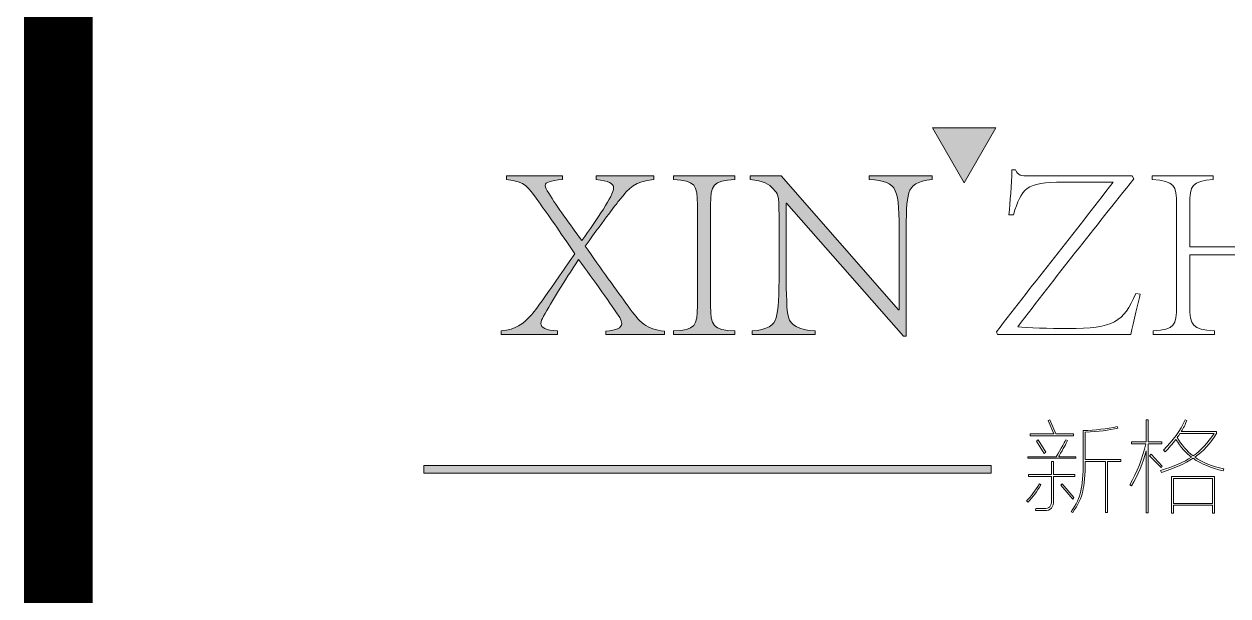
# Model space of a CAD drawing. Header units: inches. Extents: x -3272461 to -2504170, y 403793 to 1071042.
# Drawn here: x -2948588 to -2946067, y 763879 to 765077 of the extents above; entities that cross this region are included whole.
import ezdxf

# ---------------------------------------------------------------- set-up
doc = ezdxf.new("R2010")
doc.units = ezdxf.units.IN
doc.header["$LTSCALE"] = 1000
doc.header["$MEASUREMENT"] = 0
doc.layers.get('0').update_dxf_attribs({"lineweight": 18})
doc.layers.add('0-TK', color=4, linetype='Continuous', lineweight=18)
doc.layers.add('图层 1', color=7, linetype='Continuous', lineweight=18)

msp = doc.modelspace()

# ---------------------------------------------------------------- hatches: boundary and pattern name
for points in [[(-2946552.6, 764859.7), (-2946618.9, 764744.6), (-2946685.4, 764859.7)], [(-2947751, 764152.3), (-2946562.4, 764152.3), (-2946562.4, 764136.3), (-2947751, 764136.3)]]:
    msp.add_hatch(color=256).paths.add_polyline_path(points, flags=0)
h = msp.add_hatch(color=256)
edge = h.paths.add_edge_path(flags=0)
edge.add_spline(control_points=[(-2947063.2, 764426.7), (-2947063.2, 764426.7), (-2947063.2, 764434.1), (-2947063.2, 764434.1)], knot_values=[0, 0, 0, 0, 7.441406, 7.441406, 7.441406, 7.441406], weights=[1, 1, 1, 1], degree=3, periodic=0)
edge.add_spline(control_points=[(-2947063.2, 764434.1), (-2947031.9, 764436.2), (-2947017, 764446.9), (-2947012.7, 764461.7)], knot_values=[0, 0, 0, 0, 61.348864, 61.348864, 61.348864, 61.348864], weights=[1, 1, 1, 1], degree=3, periodic=0)
edge.add_spline(control_points=[(-2947012.7, 764461.7), (-2947008.5, 764477.7), (-2947006.9, 764506.9), (-2947006.9, 764560.5)], knot_values=[0, 0, 0, 0, 99.116821, 99.116821, 99.116821, 99.116821], weights=[1, 1, 1, 1], degree=3, periodic=0)
edge.add_spline(control_points=[(-2947006.9, 764560.5), (-2947006.9, 764560.5), (-2947006.9, 764675.7), (-2947006.9, 764675.7)], knot_values=[0, 0, 0, 0, 115.212606, 115.212606, 115.212606, 115.212606], weights=[1, 1, 1, 1], degree=3, periodic=0)
edge.add_spline(control_points=[(-2947006.9, 764675.7), (-2947006.9, 764722.9), (-2947009.6, 764720.3), (-2947019.1, 764732)], knot_values=[0, 0, 0, 0, 59.527943, 59.527943, 59.527943, 59.527943], weights=[1, 1, 1, 1], degree=3, periodic=0)
edge.add_spline(control_points=[(-2947019.1, 764732), (-2947028.1, 764742.6), (-2947039.3, 764748.4), (-2947067.4, 764751.6)], knot_values=[0, 0, 0, 0, 53.556612, 53.556612, 53.556612, 53.556612], weights=[1, 1, 1, 1], degree=3, periodic=0)
edge.add_spline(control_points=[(-2947067.4, 764751.6), (-2947067.4, 764751.6), (-2947067.4, 764759), (-2947067.4, 764759)], knot_values=[0, 0, 0, 0, 7.441406, 7.441406, 7.441406, 7.441406], weights=[1, 1, 1, 1], degree=3, periodic=0)
edge.add_spline(control_points=[(-2947067.4, 764759), (-2947067.4, 764759), (-2947002.1, 764759), (-2947002.1, 764759)], knot_values=[0, 0, 0, 0, 65.293172, 65.293172, 65.293172, 65.293172], weights=[1, 1, 1, 1], degree=3, periodic=0)
edge.add_spline(control_points=[(-2947002.1, 764759), (-2947002.1, 764759), (-2946756.9, 764478.7), (-2946756.9, 764478.7)], knot_values=[0, 0, 0, 0, 372.463837, 372.463837, 372.463837, 372.463837], weights=[1, 1, 1, 1], degree=3, periodic=0)
edge.add_spline(control_points=[(-2946756.9, 764478.7), (-2946756.9, 764478.7), (-2946755.3, 764478.7), (-2946755.3, 764478.7)], knot_values=[0, 0, 0, 0, 1.601969, 1.601969, 1.601969, 1.601969], weights=[1, 1, 1, 1], degree=3, periodic=0)
edge.add_spline(control_points=[(-2946755.3, 764478.7), (-2946755.3, 764478.7), (-2946755.3, 764630), (-2946755.3, 764630)], knot_values=[0, 0, 0, 0, 151.308594, 151.308594, 151.308594, 151.308594], weights=[1, 1, 1, 1], degree=3, periodic=0)
edge.add_spline(control_points=[(-2946755.3, 764630), (-2946755.3, 764733.5), (-2946755.8, 764747.4), (-2946817.9, 764751.6)], knot_values=[0, 0, 0, 0, 161.678425, 161.678425, 161.678425, 161.678425], weights=[1, 1, 1, 1], degree=3, periodic=0)
edge.add_spline(control_points=[(-2946817.9, 764751.6), (-2946817.9, 764751.6), (-2946817.9, 764759), (-2946817.9, 764759)], knot_values=[0, 0, 0, 0, 7.441406, 7.441406, 7.441406, 7.441406], weights=[1, 1, 1, 1], degree=3, periodic=0)
edge.add_spline(control_points=[(-2946817.9, 764759), (-2946817.9, 764759), (-2946686.3, 764759), (-2946686.3, 764759)], knot_values=[0, 0, 0, 0, 131.645711, 131.645711, 131.645711, 131.645711], weights=[1, 1, 1, 1], degree=3, periodic=0)
edge.add_spline(control_points=[(-2946686.3, 764759), (-2946686.3, 764759), (-2946686.3, 764751.6), (-2946686.3, 764751.6)], knot_values=[0, 0, 0, 0, 7.441406, 7.441406, 7.441406, 7.441406], weights=[1, 1, 1, 1], degree=3, periodic=0)
edge.add_spline(control_points=[(-2946686.3, 764751.6), (-2946717, 764748.9), (-2946730.3, 764738.9), (-2946735.1, 764723.5)], knot_values=[0, 0, 0, 0, 60.154633, 60.154633, 60.154633, 60.154633], weights=[1, 1, 1, 1], degree=3, periodic=0)
edge.add_spline(control_points=[(-2946735.1, 764723.5), (-2946739.9, 764707), (-2946740.4, 764679.9), (-2946740.4, 764630)], knot_values=[0, 0, 0, 0, 93.804687, 93.804687, 93.804687, 93.804687], weights=[1, 1, 1, 1], degree=3, periodic=0)
edge.add_spline(control_points=[(-2946740.4, 764630), (-2946740.4, 764630), (-2946740.4, 764423), (-2946740.4, 764423)], knot_values=[0, 0, 0, 0, 207.067464, 207.067464, 207.067464, 207.067464], weights=[1, 1, 1, 1], degree=3, periodic=0)
edge.add_spline(control_points=[(-2946740.4, 764423), (-2946740.4, 764423), (-2946746.3, 764423), (-2946746.3, 764423)], knot_values=[0, 0, 0, 0, 5.839437, 5.839437, 5.839437, 5.839437], weights=[1, 1, 1, 1], degree=3, periodic=0)
edge.add_spline(control_points=[(-2946746.3, 764423), (-2946746.3, 764423), (-2946991, 764701.7), (-2946991, 764701.7)], knot_values=[0, 0, 0, 0, 370.937923, 370.937923, 370.937923, 370.937923], weights=[1, 1, 1, 1], degree=3, periodic=0)
edge.add_spline(control_points=[(-2946991, 764701.7), (-2946991, 764701.7), (-2946992.1, 764701.7), (-2946992.1, 764701.7)], knot_values=[0, 0, 0, 0, 1.059367, 1.059367, 1.059367, 1.059367], weights=[1, 1, 1, 1], degree=3, periodic=0)
edge.add_spline(control_points=[(-2946992.1, 764701.7), (-2946992.1, 764701.7), (-2946992.1, 764560.5), (-2946992.1, 764560.5)], knot_values=[0, 0, 0, 0, 141.231689, 141.231689, 141.231689, 141.231689], weights=[1, 1, 1, 1], degree=3, periodic=0)
edge.add_spline(control_points=[(-2946992.1, 764560.5), (-2946991.5, 764506.9), (-2946991, 764477.7), (-2946987.3, 764462.8)], knot_values=[0, 0, 0, 0, 97.919192, 97.919192, 97.919192, 97.919192], weights=[1, 1, 1, 1], degree=3, periodic=0)
edge.add_spline(control_points=[(-2946987.3, 764462.8), (-2946982.5, 764446.3), (-2946966.6, 764436.8), (-2946931, 764434.1)], knot_values=[0, 0, 0, 0, 67.378468, 67.378468, 67.378468, 67.378468], weights=[1, 1, 1, 1], degree=3, periodic=0)
edge.add_spline(control_points=[(-2946931, 764434.1), (-2946931, 764434.1), (-2946931, 764426.7), (-2946931, 764426.7)], knot_values=[0, 0, 0, 0, 7.441406, 7.441406, 7.441406, 7.441406], weights=[1, 1, 1, 1], degree=3, periodic=0)
edge.add_spline(control_points=[(-2946931, 764426.7), (-2946931, 764426.7), (-2947063.2, 764426.7), (-2947063.2, 764426.7)], knot_values=[0, 0, 0, 0, 132.188314, 132.188314, 132.188314, 132.188314], weights=[1, 1, 1, 1], degree=3, periodic=0)
edge = h.paths.add_edge_path(flags=0)
edge.add_spline(control_points=[(-2947228.3, 764426.7), (-2947228.3, 764426.7), (-2947228.3, 764434.1), (-2947228.3, 764434.1)], knot_values=[0, 0, 0, 0, 7.441406, 7.441406, 7.441406, 7.441406], weights=[1, 1, 1, 1], degree=3, periodic=0)
edge.add_spline(control_points=[(-2947228.3, 764434.1), (-2947182.1, 764436.2), (-2947177.8, 764445.3), (-2947177.8, 764487.2)], knot_values=[0, 0, 0, 0, 88.239798, 88.239798, 88.239798, 88.239798], weights=[1, 1, 1, 1], degree=3, periodic=0)
edge.add_spline(control_points=[(-2947177.8, 764487.2), (-2947177.8, 764487.2), (-2947177.8, 764698.5), (-2947177.8, 764698.5)], knot_values=[0, 0, 0, 0, 211.279093, 211.279093, 211.279093, 211.279093], weights=[1, 1, 1, 1], degree=3, periodic=0)
edge.add_spline(control_points=[(-2947177.8, 764698.5), (-2947177.8, 764739.9), (-2947182.1, 764748.9), (-2947228.3, 764751.6)], knot_values=[0, 0, 0, 0, 87.923984, 87.923984, 87.923984, 87.923984], weights=[1, 1, 1, 1], degree=3, periodic=0)
edge.add_spline(control_points=[(-2947228.3, 764751.6), (-2947228.3, 764751.6), (-2947228.3, 764759), (-2947228.3, 764759)], knot_values=[0, 0, 0, 0, 7.441406, 7.441406, 7.441406, 7.441406], weights=[1, 1, 1, 1], degree=3, periodic=0)
edge.add_spline(control_points=[(-2947228.3, 764759), (-2947228.3, 764759), (-2947099.8, 764759), (-2947099.8, 764759)], knot_values=[0, 0, 0, 0, 128.467611, 128.467611, 128.467611, 128.467611], weights=[1, 1, 1, 1], degree=3, periodic=0)
edge.add_spline(control_points=[(-2947099.8, 764759), (-2947099.8, 764759), (-2947099.8, 764751.6), (-2947099.8, 764751.6)], knot_values=[0, 0, 0, 0, 7.441406, 7.441406, 7.441406, 7.441406], weights=[1, 1, 1, 1], degree=3, periodic=0)
edge.add_spline(control_points=[(-2947099.8, 764751.6), (-2947145.5, 764748.9), (-2947150.2, 764739.9), (-2947150.2, 764698.5)], knot_values=[0, 0, 0, 0, 87.776928, 87.776928, 87.776928, 87.776928], weights=[1, 1, 1, 1], degree=3, periodic=0)
edge.add_spline(control_points=[(-2947150.2, 764698.5), (-2947150.2, 764698.5), (-2947150.2, 764487.2), (-2947150.2, 764487.2)], knot_values=[0, 0, 0, 0, 211.279093, 211.279093, 211.279093, 211.279093], weights=[1, 1, 1, 1], degree=3, periodic=0)
edge.add_spline(control_points=[(-2947150.2, 764487.2), (-2947150.2, 764445.3), (-2947145.5, 764436.2), (-2947099.8, 764434.1)], knot_values=[0, 0, 0, 0, 88.092225, 88.092225, 88.092225, 88.092225], weights=[1, 1, 1, 1], degree=3, periodic=0)
edge.add_spline(control_points=[(-2947099.8, 764434.1), (-2947099.8, 764434.1), (-2947099.8, 764426.7), (-2947099.8, 764426.7)], knot_values=[0, 0, 0, 0, 7.441406, 7.441406, 7.441406, 7.441406], weights=[1, 1, 1, 1], degree=3, periodic=0)
edge.add_spline(control_points=[(-2947099.8, 764426.7), (-2947099.8, 764426.7), (-2947228.3, 764426.7), (-2947228.3, 764426.7)], knot_values=[0, 0, 0, 0, 128.467611, 128.467611, 128.467611, 128.467611], weights=[1, 1, 1, 1], degree=3, periodic=0)
edge = h.paths.add_edge_path(flags=0)
edge.add_spline(control_points=[(-2947578.1, 764751.6), (-2947578.1, 764751.6), (-2947578.1, 764759), (-2947578.1, 764759)], knot_values=[0, 0, 0, 0, 7.441406, 7.441406, 7.441406, 7.441406], weights=[1, 1, 1, 1], degree=3, periodic=0)
edge.add_spline(control_points=[(-2947578.1, 764759), (-2947578.1, 764759), (-2947460.2, 764759), (-2947460.2, 764759)], knot_values=[0, 0, 0, 0, 117.873942, 117.873942, 117.873942, 117.873942], weights=[1, 1, 1, 1], degree=3, periodic=0)
edge.add_spline(control_points=[(-2947460.2, 764759), (-2947460.2, 764759), (-2947460.2, 764751.6), (-2947460.2, 764751.6)], knot_values=[0, 0, 0, 0, 7.441406, 7.441406, 7.441406, 7.441406], weights=[1, 1, 1, 1], degree=3, periodic=0)
edge.add_spline(control_points=[(-2947460.2, 764751.6), (-2947486.8, 764748.9), (-2947496.8, 764746.3), (-2947496.8, 764738.9), (-2947496.8, 764735.1), (-2947494.2, 764729.8), (-2947489.4, 764722.9)], knot_values=[0, 0, 0, 0, 29.533034, 29.533034, 29.533034, 59.066067, 59.066067, 59.066067, 59.066067], weights=[1, 1, 1, 1, 1, 1, 1], degree=3, periodic=0)
edge.add_spline(control_points=[(-2947489.4, 764722.9), (-2947470.8, 764692.7), (-2947445.9, 764659.2), (-2947419.9, 764623.7)], knot_values=[0, 0, 0, 0, 121.232205, 121.232205, 121.232205, 121.232205], weights=[1, 1, 1, 1], degree=3, periodic=0)
edge.add_spline(control_points=[(-2947419.9, 764623.7), (-2947388.5, 764667.7), (-2947353.5, 764718.1), (-2947353.5, 764734.1), (-2947353.5, 764744.2), (-2947364.1, 764748.4), (-2947390.1, 764751.6)], knot_values=[0, 0, 0, 0, 86.780348, 86.780348, 86.780348, 173.560696, 173.560696, 173.560696, 173.560696], weights=[1, 1, 1, 1, 1, 1, 1], degree=3, periodic=0)
edge.add_spline(control_points=[(-2947390.1, 764751.6), (-2947390.1, 764751.6), (-2947390.1, 764759), (-2947390.1, 764759)], knot_values=[0, 0, 0, 0, 7.441406, 7.441406, 7.441406, 7.441406], weights=[1, 1, 1, 1], degree=3, periodic=0)
edge.add_spline(control_points=[(-2947390.1, 764759), (-2947390.1, 764759), (-2947269.1, 764759), (-2947269.1, 764759)], knot_values=[0, 0, 0, 0, 121.026204, 121.026204, 121.026204, 121.026204], weights=[1, 1, 1, 1], degree=3, periodic=0)
edge.add_spline(control_points=[(-2947269.1, 764759), (-2947269.1, 764759), (-2947269.1, 764751.6), (-2947269.1, 764751.6)], knot_values=[0, 0, 0, 0, 7.441406, 7.441406, 7.441406, 7.441406], weights=[1, 1, 1, 1], degree=3, periodic=0)
edge.add_spline(control_points=[(-2947269.1, 764751.6), (-2947310, 764746.8), (-2947318.4, 764736.2), (-2947342.9, 764706.5)], knot_values=[0, 0, 0, 0, 89.969743, 89.969743, 89.969743, 89.969743], weights=[1, 1, 1, 1], degree=3, periodic=0)
edge.add_spline(control_points=[(-2947342.9, 764706.5), (-2947350.3, 764696.9), (-2947367.8, 764674.1), (-2947413, 764612)], knot_values=[0, 0, 0, 0, 117.621334, 117.621334, 117.621334, 117.621334], weights=[1, 1, 1, 1], degree=3, periodic=0)
edge.add_spline(control_points=[(-2947413, 764612), (-2947380.6, 764565.8), (-2947346.1, 764517.5), (-2947323.2, 764486.2)], knot_values=[0, 0, 0, 0, 154.55378, 154.55378, 154.55378, 154.55378], weights=[1, 1, 1, 1], degree=3, periodic=0)
edge.add_spline(control_points=[(-2947323.2, 764486.2), (-2947299.3, 764452.2), (-2947284.5, 764437.3), (-2947246.8, 764433.6)], knot_values=[0, 0, 0, 0, 96.776453, 96.776453, 96.776453, 96.776453], weights=[1, 1, 1, 1], degree=3, periodic=0)
edge.add_spline(control_points=[(-2947246.8, 764433.6), (-2947246.8, 764433.6), (-2947246.8, 764426.7), (-2947246.8, 764426.7)], knot_values=[0, 0, 0, 0, 6.924642, 6.924642, 6.924642, 6.924642], weights=[1, 1, 1, 1], degree=3, periodic=0)
edge.add_spline(control_points=[(-2947246.8, 764426.7), (-2947246.8, 764426.7), (-2947369.4, 764426.7), (-2947369.4, 764426.7)], knot_values=[0, 0, 0, 0, 122.628174, 122.628174, 122.628174, 122.628174], weights=[1, 1, 1, 1], degree=3, periodic=0)
edge.add_spline(control_points=[(-2947369.4, 764426.7), (-2947369.4, 764426.7), (-2947369.4, 764433.6), (-2947369.4, 764433.6)], knot_values=[0, 0, 0, 0, 6.924642, 6.924642, 6.924642, 6.924642], weights=[1, 1, 1, 1], degree=3, periodic=0)
edge.add_spline(control_points=[(-2947369.4, 764433.6), (-2947348.2, 764436.2), (-2947336.5, 764440), (-2947336.5, 764449.5), (-2947336.5, 764453.2), (-2947338.1, 764457), (-2947340.7, 764462.3)], knot_values=[0, 0, 0, 0, 26.534513, 26.534513, 26.534513, 53.069027, 53.069027, 53.069027, 53.069027], weights=[1, 1, 1, 1, 1, 1, 1], degree=3, periodic=0)
edge.add_spline(control_points=[(-2947340.7, 764462.3), (-2947355.6, 764485.6), (-2947396, 764542.4), (-2947426.8, 764583.8)], knot_values=[0, 0, 0, 0, 148.941001, 148.941001, 148.941001, 148.941001], weights=[1, 1, 1, 1], degree=3, periodic=0)
edge.add_spline(control_points=[(-2947426.8, 764583.8), (-2947459.1, 764535.5), (-2947481.4, 764497.3), (-2947500.5, 764464.9)], knot_values=[0, 0, 0, 0, 139.967761, 139.967761, 139.967761, 139.967761], weights=[1, 1, 1, 1], degree=3, periodic=0)
edge.add_spline(control_points=[(-2947500.5, 764464.9), (-2947503.7, 764458.6), (-2947505.8, 764453.8), (-2947505.8, 764450), (-2947505.8, 764440.5), (-2947495.8, 764436.2), (-2947470.8, 764434.1)], knot_values=[0, 0, 0, 0, 28.89822, 28.89822, 28.89822, 57.796439, 57.796439, 57.796439, 57.796439], weights=[1, 1, 1, 1, 1, 1, 1], degree=3, periodic=0)
edge.add_spline(control_points=[(-2947470.8, 764434.1), (-2947470.8, 764434.1), (-2947470.8, 764426.7), (-2947470.8, 764426.7)], knot_values=[0, 0, 0, 0, 7.441406, 7.441406, 7.441406, 7.441406], weights=[1, 1, 1, 1], degree=3, periodic=0)
edge.add_spline(control_points=[(-2947470.8, 764426.7), (-2947470.8, 764426.7), (-2947588.7, 764426.7), (-2947588.7, 764426.7)], knot_values=[0, 0, 0, 0, 117.873942, 117.873942, 117.873942, 117.873942], weights=[1, 1, 1, 1], degree=3, periodic=0)
edge.add_spline(control_points=[(-2947588.7, 764426.7), (-2947588.7, 764426.7), (-2947588.7, 764434.1), (-2947588.7, 764434.1)], knot_values=[0, 0, 0, 0, 7.441406, 7.441406, 7.441406, 7.441406], weights=[1, 1, 1, 1], degree=3, periodic=0)
edge.add_spline(control_points=[(-2947588.7, 764434.1), (-2947557.3, 764437.8), (-2947543.5, 764448.5), (-2947527.6, 764466)], knot_values=[0, 0, 0, 0, 70.794263, 70.794263, 70.794263, 70.794263], weights=[1, 1, 1, 1], degree=3, periodic=0)
edge.add_spline(control_points=[(-2947527.6, 764466), (-2947522.3, 764470.2), (-2947498.9, 764502.1), (-2947434.7, 764596)], knot_values=[0, 0, 0, 0, 159.934181, 159.934181, 159.934181, 159.934181], weights=[1, 1, 1, 1], degree=3, periodic=0)
edge.add_spline(control_points=[(-2947434.7, 764596), (-2947465, 764640.6), (-2947494.2, 764683.6), (-2947506.9, 764699.6)], knot_values=[0, 0, 0, 0, 126.234775, 126.234775, 126.234775, 126.234775], weights=[1, 1, 1, 1], degree=3, periodic=0)
edge.add_spline(control_points=[(-2947506.9, 764699.6), (-2947533.5, 764737.8), (-2947537.2, 764746.8), (-2947578.1, 764751.6)], knot_values=[0, 0, 0, 0, 92.849059, 92.849059, 92.849059, 92.849059], weights=[1, 1, 1, 1], degree=3, periodic=0)

# ---------------------------------------------------------------- linework, layer by layer
for p, q in [((-2946618.9, 764744.6), (-2946685.4, 764859.7)), ((-2946685.4, 764859.7), (-2946552.6, 764859.7)), ((-2946552.6, 764859.7), (-2946618.9, 764744.6)), ((-2947578.1, 764759), (-2947578.1, 764751.6)), ((-2947460.2, 764759), (-2947460.2, 764751.6)), ((-2947390.1, 764759), (-2947390.1, 764751.6)), ((-2947269.1, 764759), (-2947269.1, 764751.6)), ((-2947228.3, 764759), (-2947228.3, 764751.6)), ((-2947099.8, 764759), (-2947099.8, 764751.6)), ((-2947067.4, 764759), (-2947067.4, 764751.6)), ((-2946817.9, 764759), (-2946817.9, 764751.6)), ((-2946686.3, 764759), (-2946686.3, 764751.6)), ((-2946225, 764759), (-2946225, 764751.6)), ((-2946097.6, 764759), (-2946097.6, 764751.6)), ((-2947177.8, 764698.5), (-2947177.8, 764487.2)), ((-2947150.2, 764698.5), (-2947150.2, 764487.2)), ((-2946992.1, 764701.7), (-2946992.1, 764560.5)), ((-2946174.1, 764698.5), (-2946174.1, 764487.2)), ((-2946146.5, 764698.5), (-2946146.5, 764610.4)), ((-2947006.9, 764675.7), (-2947006.9, 764560.5)), ((-2946755.3, 764630), (-2946755.3, 764478.7)), ((-2946740.4, 764630), (-2946740.4, 764423)), ((-2946146.5, 764593.9), (-2946146.5, 764487.2)), ((-2947588.7, 764434.1), (-2947588.7, 764426.7)), ((-2947470.8, 764434.1), (-2947470.8, 764426.7)), ((-2947369.4, 764433.6), (-2947369.4, 764426.7)), ((-2947246.8, 764433.6), (-2947246.8, 764426.7)), ((-2947228.3, 764434.1), (-2947228.3, 764426.7)), ((-2947099.8, 764434.1), (-2947099.8, 764426.7)), ((-2947063.2, 764434.1), (-2947063.2, 764426.7)), ((-2946931, 764434.1), (-2946931, 764426.7)), ((-2946222.9, 764434.1), (-2946222.9, 764426.7)), ((-2946095, 764434.1), (-2946095, 764426.7))]:
    msp.add_line(p, q)
at = {"lineweight": 9}
for p, q in [((-2946443, 764246.4), (-2946439.6, 764248)), ((-2946431.2, 764218.6), (-2946443, 764246.4)), ((-2946439.6, 764248), (-2946427, 764218.6)), ((-2946369.8, 764225.3), (-2946369.8, 764160.6)), ((-2946237.8, 764248), (-2946237.8, 764201.8)), ((-2946233.5, 764248), (-2946233.5, 764201.8)), ((-2946480.8, 764214.4), (-2946480.8, 764218.6)), ((-2946480.8, 764218.6), (-2946431.2, 764218.6)), ((-2946390, 764214.4), (-2946480.8, 764214.4)), ((-2946467.4, 764203.5), (-2946464, 764206)), ((-2946451.4, 764177.4), (-2946467.4, 764203.5)), ((-2946464, 764206), (-2946448.1, 764179.9)), ((-2946427, 764218.6), (-2946390, 764218.6)), ((-2946390, 764218.6), (-2946390, 764214.4)), ((-2946365.6, 764222), (-2946365.6, 764164.8)), ((-2946268.9, 764201.8), (-2946268.9, 764197.6)), ((-2946205, 764201.8), (-2946205, 764197.6)), ((-2946090.6, 764223.6), (-2946090.6, 764219.5)), ((-2946448.1, 764179.9), (-2946451.4, 764177.4)), ((-2946237.8, 764183.3), (-2946237.8, 764052.9)), ((-2946233.5, 764197.6), (-2946233.5, 764052.9)), ((-2946231, 764172.4), (-2946227.7, 764175.7)), ((-2946227.7, 764175.7), (-2946204.1, 764150.5)), ((-2946485.9, 764170.7), (-2946485.9, 764167.3)), ((-2946436.3, 764160.6), (-2946436.3, 764133.7)), ((-2946432.1, 764160.6), (-2946432.1, 764133.7)), ((-2946385, 764170.7), (-2946385, 764167.3)), ((-2946322.7, 764160.6), (-2946322.7, 764053.7)), ((-2946318.5, 764160.6), (-2946318.5, 764053.7)), ((-2946290.8, 764164.8), (-2946290.8, 764160.6)), ((-2946206.6, 764147.9), (-2946231, 764172.4)), ((-2946204.1, 764150.5), (-2946206.6, 764147.9)), ((-2946484.2, 764133.7), (-2946484.2, 764129.4)), ((-2946436.3, 764129.4), (-2946436.3, 764079)), ((-2946432.1, 764129.4), (-2946432.1, 764079)), ((-2946387.5, 764133.7), (-2946387.5, 764129.4)), ((-2946184.8, 764129.4), (-2946094.8, 764129.4)), ((-2946184.8, 764052.1), (-2946184.8, 764129.4)), ((-2946180.6, 764125.3), (-2946180.6, 764072.3)), ((-2946099, 764125.3), (-2946180.6, 764125.3)), ((-2946099, 764072.3), (-2946099, 764125.3)), ((-2946094.8, 764129.4), (-2946094.8, 764052.1)), ((-2946416.9, 764110.9), (-2946413.6, 764113.5)), ((-2946391.7, 764081.5), (-2946416.9, 764110.9)), ((-2946413.6, 764113.5), (-2946389.2, 764084.9)), ((-2946389.2, 764084.9), (-2946391.7, 764081.5)), ((-2946180.6, 764052.1), (-2946184.8, 764052.1)), ((-2946180.6, 764072.3), (-2946099, 764072.3)), ((-2946099, 764068.9), (-2946180.6, 764068.9)), ((-2946180.6, 764068.9), (-2946180.6, 764052.1)), ((-2946099, 764052.1), (-2946099, 764068.9)), ((-2946094.8, 764052.1), (-2946099, 764052.1))]:
    msp.add_line(p, q, dxfattribs=at)
at = {"lineweight": 0}
for p, q in [((-2947751, 764152.3), (-2946562.4, 764152.3)), ((-2946562.4, 764152.3), (-2946562.4, 764136.3)), ((-2946562.4, 764136.3), (-2947751, 764136.3))]:
    msp.add_line(p, q, dxfattribs=at)
for points in [[(-2947578.1, 764759), (-2947578.1, 764759), (-2947460.2, 764759), (-2947460.2, 764759)], [(-2947390.1, 764759), (-2947390.1, 764759), (-2947269.1, 764759), (-2947269.1, 764759)], [(-2947228.3, 764759), (-2947228.3, 764759), (-2947099.8, 764759), (-2947099.8, 764759)], [(-2947067.4, 764759), (-2947067.4, 764759), (-2947002.1, 764759), (-2947002.1, 764759)], [(-2947002.1, 764759), (-2947002.1, 764759), (-2946756.9, 764478.7), (-2946756.9, 764478.7)], [(-2946817.9, 764759), (-2946817.9, 764759), (-2946686.3, 764759), (-2946686.3, 764759)], [(-2946525.5, 764677.8), (-2946522.8, 764704.9), (-2946519.7, 764740.5), (-2946519.1, 764771.8)], [(-2946519.1, 764771.8), (-2946519.1, 764771.8), (-2946511.7, 764771.8), (-2946511.7, 764771.8)], [(-2946511.7, 764771.8), (-2946509, 764765.9), (-2946506.4, 764762.7), (-2946501.6, 764760.6)], [(-2946501.6, 764760.6), (-2946497.4, 764759), (-2946491.5, 764759), (-2946483.6, 764759)], [(-2946483.6, 764759), (-2946483.6, 764759), (-2946267.5, 764759), (-2946267.5, 764759)], [(-2946267.5, 764759), (-2946267.5, 764759), (-2946263.8, 764752.7), (-2946263.8, 764752.7)], [(-2946225, 764759), (-2946225, 764759), (-2946097.6, 764759), (-2946097.6, 764759)], [(-2947506.9, 764699.6), (-2947533.5, 764737.8), (-2947537.2, 764746.8), (-2947578.1, 764751.6)], [(-2947269.1, 764751.6), (-2947310, 764746.8), (-2947318.4, 764736.2), (-2947342.9, 764706.5)], [(-2947177.8, 764698.5), (-2947177.8, 764739.9), (-2947182.1, 764748.9), (-2947228.3, 764751.6)], [(-2947099.8, 764751.6), (-2947145.5, 764748.9), (-2947150.2, 764739.9), (-2947150.2, 764698.5)], [(-2947019.1, 764732), (-2947028.1, 764742.6), (-2947039.3, 764748.4), (-2947067.4, 764751.6)], [(-2947006.9, 764675.7), (-2947006.9, 764722.9), (-2947009.6, 764720.3), (-2947019.1, 764732)], [(-2946755.3, 764630), (-2946755.3, 764733.5), (-2946755.8, 764747.4), (-2946817.9, 764751.6)], [(-2946686.3, 764751.6), (-2946717, 764748.9), (-2946730.3, 764738.9), (-2946735.1, 764723.5)], [(-2946551.5, 764432.5), (-2946471.3, 764536.6), (-2946388.5, 764639.1), (-2946306.7, 764746.3)], [(-2946411.3, 764745.8), (-2946491, 764746.3), (-2946498.4, 764733), (-2946515.9, 764677.8)], [(-2946263.8, 764752.7), (-2946345, 764650.7), (-2946427.3, 764548.3), (-2946506.9, 764442.6)], [(-2946306.7, 764746.3), (-2946306.7, 764746.3), (-2946411.3, 764745.8), (-2946411.3, 764745.8)], [(-2946174.1, 764698.5), (-2946174.1, 764739.9), (-2946178.3, 764747.9), (-2946225, 764751.6)], [(-2946097.6, 764751.6), (-2946141.7, 764747.9), (-2946146.5, 764739.9), (-2946146.5, 764698.5)], [(-2947489.4, 764722.9), (-2947470.8, 764692.7), (-2947445.9, 764659.2), (-2947419.9, 764623.7)], [(-2947342.9, 764706.5), (-2947350.3, 764696.9), (-2947367.8, 764674.1), (-2947413, 764612)], [(-2946735.1, 764723.5), (-2946739.9, 764707), (-2946740.4, 764679.9), (-2946740.4, 764630)], [(-2947434.7, 764596), (-2947465, 764640.6), (-2947494.2, 764683.6), (-2947506.9, 764699.6)], [(-2946746.3, 764423), (-2946746.3, 764423), (-2946991, 764701.7), (-2946991, 764701.7)], [(-2946991, 764701.7), (-2946991, 764701.7), (-2946992.1, 764701.7), (-2946992.1, 764701.7)], [(-2946515.9, 764677.8), (-2946515.9, 764677.8), (-2946525.5, 764677.8), (-2946525.5, 764677.8)], [(-2947413, 764612), (-2947380.6, 764565.8), (-2947346.1, 764517.5), (-2947323.2, 764486.2)], [(-2946146.5, 764610.4), (-2946146.5, 764610.4), (-2945922.5, 764610.4), (-2945922.5, 764610.4)], [(-2947527.6, 764466), (-2947522.3, 764470.2), (-2947498.9, 764502.1), (-2947434.7, 764596)], [(-2947426.8, 764583.8), (-2947459.1, 764535.5), (-2947481.4, 764497.3), (-2947500.5, 764464.9)], [(-2947340.7, 764462.3), (-2947355.6, 764485.6), (-2947396, 764542.4), (-2947426.8, 764583.8)], [(-2945922.5, 764593.9), (-2945922.5, 764593.9), (-2946146.5, 764593.9), (-2946146.5, 764593.9)], [(-2947012.7, 764461.7), (-2947008.5, 764477.7), (-2947006.9, 764506.9), (-2947006.9, 764560.5)], [(-2946992.1, 764560.5), (-2946991.5, 764506.9), (-2946991, 764477.7), (-2946987.3, 764462.8)], [(-2946250.5, 764511.1), (-2946254.2, 764497.3), (-2946263.8, 764452.2), (-2946270.1, 764426.7)], [(-2946259.5, 764512.7), (-2946259.5, 764512.7), (-2946250.5, 764511.1), (-2946250.5, 764511.1)], [(-2947323.2, 764486.2), (-2947299.3, 764452.2), (-2947284.5, 764437.3), (-2947246.8, 764433.6)], [(-2947228.3, 764434.1), (-2947182.1, 764436.2), (-2947177.8, 764445.3), (-2947177.8, 764487.2)], [(-2947150.2, 764487.2), (-2947150.2, 764445.3), (-2947145.5, 764436.2), (-2947099.8, 764434.1)], [(-2946756.9, 764478.7), (-2946756.9, 764478.7), (-2946755.3, 764478.7), (-2946755.3, 764478.7)], [(-2946222.9, 764434.1), (-2946178.3, 764437.3), (-2946174.1, 764445.3), (-2946174.1, 764487.2)], [(-2946146.5, 764487.2), (-2946146.5, 764445.3), (-2946141.7, 764437.3), (-2946095, 764434.1)], [(-2947588.7, 764434.1), (-2947557.3, 764437.8), (-2947543.5, 764448.5), (-2947527.6, 764466)], [(-2947063.2, 764434.1), (-2947031.9, 764436.2), (-2947017, 764446.9), (-2947012.7, 764461.7)], [(-2946987.3, 764462.8), (-2946982.5, 764446.3), (-2946966.6, 764436.8), (-2946931, 764434.1)], [(-2946549.4, 764426.7), (-2946549.4, 764426.7), (-2946551.5, 764432.5), (-2946551.5, 764432.5)], [(-2947470.8, 764426.7), (-2947470.8, 764426.7), (-2947588.7, 764426.7), (-2947588.7, 764426.7)], [(-2947246.8, 764426.7), (-2947246.8, 764426.7), (-2947369.4, 764426.7), (-2947369.4, 764426.7)], [(-2947099.8, 764426.7), (-2947099.8, 764426.7), (-2947228.3, 764426.7), (-2947228.3, 764426.7)], [(-2946931, 764426.7), (-2946931, 764426.7), (-2947063.2, 764426.7), (-2947063.2, 764426.7)], [(-2946740.4, 764423), (-2946740.4, 764423), (-2946746.3, 764423), (-2946746.3, 764423)], [(-2946270.1, 764426.7), (-2946270.1, 764426.7), (-2946549.4, 764426.7), (-2946549.4, 764426.7)], [(-2946095, 764426.7), (-2946095, 764426.7), (-2946222.9, 764426.7), (-2946222.9, 764426.7)]]:
    msp.add_open_spline(points, degree=3)
for points, knots in [([(-2947460.2, 764751.6), (-2947486.8, 764748.9), (-2947496.8, 764746.3), (-2947496.8, 764738.9), (-2947496.8, 764735.1), (-2947494.2, 764729.8), (-2947489.4, 764722.9)], [0, 0, 0, 0, 29.024318, 29.024318, 29.024318, 58.048635, 58.048635, 58.048635, 58.048635]), ([(-2947419.9, 764623.7), (-2947388.5, 764667.7), (-2947353.5, 764718.1), (-2947353.5, 764734.1), (-2947353.5, 764744.2), (-2947364.1, 764748.4), (-2947390.1, 764751.6)], [0, 0, 0, 0, 86.071584, 86.071584, 86.071584, 172.143168, 172.143168, 172.143168, 172.143168]), ([(-2946506.9, 764442.6), (-2946487.8, 764440.5), (-2946440, 764439.4), (-2946402.3, 764439.4), (-2946304.1, 764439.4), (-2946286, 764452.7), (-2946259.5, 764512.7)], [0, 0, 0, 0, 138.981154, 138.981154, 138.981154, 277.962308, 277.962308, 277.962308, 277.962308]), ([(-2947500.5, 764464.9), (-2947503.7, 764458.6), (-2947505.8, 764453.8), (-2947505.8, 764450), (-2947505.8, 764440.5), (-2947495.8, 764436.2), (-2947470.8, 764434.1)], [0, 0, 0, 0, 28.371686, 28.371686, 28.371686, 56.743372, 56.743372, 56.743372, 56.743372]), ([(-2947369.4, 764433.6), (-2947348.2, 764436.2), (-2947336.5, 764440), (-2947336.5, 764449.5), (-2947336.5, 764453.2), (-2947338.1, 764457), (-2947340.7, 764462.3)], [0, 0, 0, 0, 26.031663, 26.031663, 26.031663, 52.063326, 52.063326, 52.063326, 52.063326])]:
    msp.add_open_spline(points, degree=3, knots=knots)
at = {"lineweight": 9}
for points in [[(-2946369.8, 764225.3), (-2946344, 764226.5), (-2946320.2, 764229.3), (-2946298.3, 764233.7)], [(-2946297.5, 764230.4), (-2946314.9, 764225.9), (-2946337.6, 764223.1), (-2946365.6, 764222)], [(-2946298.3, 764233.7), (-2946298.3, 764233.7), (-2946297.5, 764230.4), (-2946297.5, 764230.4)], [(-2946237.8, 764248), (-2946237.8, 764248), (-2946233.5, 764248), (-2946233.5, 764248)], [(-2946201.6, 764184.1), (-2946181.4, 764204.3), (-2946166.3, 764225.6), (-2946156.2, 764248)], [(-2946152.8, 764246.4), (-2946155.6, 764238.5), (-2946159.5, 764230.9), (-2946164.6, 764223.6)], [(-2946156.2, 764248), (-2946156.2, 764248), (-2946152.8, 764246.4), (-2946152.8, 764246.4)], [(-2946402.6, 764204.3), (-2946405.4, 764198.7), (-2946411.3, 764188), (-2946420.3, 764172.4)], [(-2946416.1, 764188.3), (-2946411.1, 764197.3), (-2946407.7, 764203.2), (-2946406, 764206)], [(-2946406, 764206), (-2946406, 764206), (-2946402.6, 764204.3), (-2946402.6, 764204.3)], [(-2946268.9, 764201.8), (-2946268.9, 764201.8), (-2946237.8, 764201.8), (-2946237.8, 764201.8)], [(-2946233.5, 764201.8), (-2946233.5, 764201.8), (-2946205, 764201.8), (-2946205, 764201.8)], [(-2946175.5, 764206.8), (-2946182.8, 764197.3), (-2946190.4, 764188.6), (-2946198.2, 764180.8)], [(-2946142.7, 764169.8), (-2946154.5, 764178.2), (-2946165.4, 764190.6), (-2946175.5, 764206.8)], [(-2946169.6, 764215.2), (-2946171.3, 764213.6), (-2946172.4, 764212.2), (-2946173, 764211)], [(-2946173, 764211), (-2946164, 764195.3), (-2946152.8, 764182.5), (-2946139.3, 764172.4)], [(-2946167.1, 764219.5), (-2946167.7, 764218.9), (-2946168.5, 764217.5), (-2946169.6, 764215.2)], [(-2946095.6, 764219.5), (-2946095.6, 764219.5), (-2946167.1, 764219.5), (-2946167.1, 764219.5)], [(-2946164.6, 764223.6), (-2946164.6, 764223.6), (-2946090.6, 764223.6), (-2946090.6, 764223.6)], [(-2946139.3, 764172.4), (-2946123.1, 764184.1), (-2946108.5, 764199.8), (-2946095.6, 764219.5)], [(-2946090.6, 764219.5), (-2946102.9, 764198.1), (-2946118, 764181.6), (-2946136, 764169.8)], [(-2946426.2, 764170.7), (-2946424.5, 764174), (-2946421.1, 764179.9), (-2946416.1, 764188.3)], [(-2946272.3, 764111.8), (-2946256.6, 764138.7), (-2946245.3, 764167.3), (-2946238.6, 764197.6)], [(-2946238.6, 764197.6), (-2946238.6, 764197.6), (-2946268.9, 764197.6), (-2946268.9, 764197.6)], [(-2946237.8, 764183.3), (-2946244.5, 764156.9), (-2946254.9, 764132.3), (-2946268.9, 764109.3)], [(-2946205, 764197.6), (-2946205, 764197.6), (-2946233.5, 764197.6), (-2946233.5, 764197.6)], [(-2946198.2, 764180.8), (-2946198.2, 764180.8), (-2946201.6, 764184.1), (-2946201.6, 764184.1)], [(-2946385, 764167.3), (-2946385, 764167.3), (-2946485.9, 764167.3), (-2946485.9, 764167.3)], [(-2946485.9, 764170.7), (-2946485.9, 764170.7), (-2946426.2, 764170.7), (-2946426.2, 764170.7)], [(-2946436.3, 764160.6), (-2946436.3, 764160.6), (-2946432.1, 764160.6), (-2946432.1, 764160.6)], [(-2946421.1, 764170.7), (-2946421.1, 764170.7), (-2946385, 764170.7), (-2946385, 764170.7)], [(-2946420.3, 764172.4), (-2946420.8, 764171.8), (-2946421.1, 764171.2), (-2946421.1, 764170.7)], [(-2946374.9, 764098.3), (-2946371.5, 764111.2), (-2946369.8, 764132), (-2946369.8, 764160.6)], [(-2946365.6, 764160.6), (-2946365.6, 764132.5), (-2946367.3, 764111.8), (-2946370.7, 764098.3)], [(-2946365.6, 764164.8), (-2946365.6, 764164.8), (-2946290.8, 764164.8), (-2946290.8, 764164.8)], [(-2946322.7, 764160.6), (-2946322.7, 764160.6), (-2946365.6, 764160.6), (-2946365.6, 764160.6)], [(-2946290.8, 764160.6), (-2946290.8, 764160.6), (-2946318.5, 764160.6), (-2946318.5, 764160.6)], [(-2946207.5, 764142.1), (-2946180, 764149.9), (-2946158.4, 764159.2), (-2946142.7, 764169.8)], [(-2946139.3, 764167.3), (-2946156.7, 764156.1), (-2946178.9, 764146.3), (-2946205.8, 764137.9)], [(-2946076.3, 764141.2), (-2946101.5, 764146.8), (-2946122.5, 764155.5), (-2946139.3, 764167.3)], [(-2946136, 764169.8), (-2946119.7, 764158.6), (-2946099.5, 764150.5), (-2946075.4, 764145.4)], [(-2946484.2, 764133.7), (-2946484.2, 764133.7), (-2946436.3, 764133.7), (-2946436.3, 764133.7)], [(-2946436.3, 764129.4), (-2946436.3, 764129.4), (-2946484.2, 764129.4), (-2946484.2, 764129.4)], [(-2946432.1, 764133.7), (-2946432.1, 764133.7), (-2946387.5, 764133.7), (-2946387.5, 764133.7)], [(-2946387.5, 764129.4), (-2946387.5, 764129.4), (-2946432.1, 764129.4), (-2946432.1, 764129.4)], [(-2946205.8, 764137.9), (-2946205.8, 764137.9), (-2946207.5, 764142.1), (-2946207.5, 764142.1)], [(-2946075.4, 764145.4), (-2946075.4, 764145.4), (-2946076.3, 764141.2), (-2946076.3, 764141.2)], [(-2946488.4, 764078.1), (-2946479.5, 764087.1), (-2946470.5, 764098.9), (-2946461.5, 764113.5)], [(-2946458.2, 764111.8), (-2946466.6, 764097.8), (-2946475.5, 764085.7), (-2946485.1, 764075.6)], [(-2946461.5, 764113.5), (-2946461.5, 764113.5), (-2946458.2, 764111.8), (-2946458.2, 764111.8)], [(-2946268.9, 764109.3), (-2946268.9, 764109.3), (-2946272.3, 764111.8), (-2946272.3, 764111.8)], [(-2946485.1, 764075.6), (-2946485.1, 764075.6), (-2946488.4, 764078.1), (-2946488.4, 764078.1)], [(-2946432.1, 764079), (-2946431.5, 764064.4), (-2946438, 764057.4), (-2946451.4, 764058)], [(-2946451.4, 764062.2), (-2946440.8, 764061.6), (-2946435.7, 764067.2), (-2946436.3, 764079)], [(-2946395.1, 764055.4), (-2946384.4, 764070.6), (-2946377.7, 764084.9), (-2946374.9, 764098.3)], [(-2946370.7, 764098.3), (-2946373.5, 764084.9), (-2946380.5, 764070), (-2946391.7, 764053.7)], [(-2946469.9, 764058), (-2946469.9, 764058), (-2946469.1, 764062.2), (-2946469.1, 764062.2)], [(-2946451.4, 764058), (-2946457.6, 764058), (-2946463.8, 764058), (-2946469.9, 764058)], [(-2946469.1, 764062.2), (-2946462.9, 764062.2), (-2946457, 764062.2), (-2946451.4, 764062.2)], [(-2946391.7, 764053.7), (-2946391.7, 764053.7), (-2946395.1, 764055.4), (-2946395.1, 764055.4)], [(-2946318.5, 764053.7), (-2946318.5, 764053.7), (-2946322.7, 764053.7), (-2946322.7, 764053.7)], [(-2946233.5, 764052.9), (-2946233.5, 764052.9), (-2946237.8, 764052.9), (-2946237.8, 764052.9)]]:
    msp.add_open_spline(points, degree=3, dxfattribs=at)
at = {"layer": '0-TK'}
msp.add_lwpolyline([(-2948516.4, 712630.6, 144, 144, 0), (-2948516.4, 772630.6, 144, 144, 0)], format="xyseb", dxfattribs=at)
at = {"layer": '图层 1', "lineweight": 0}
msp.add_line((-2947751, 764136.3), (-2947751, 764152.3), dxfattribs=at)

doc.saveas('drawing.dxf')
